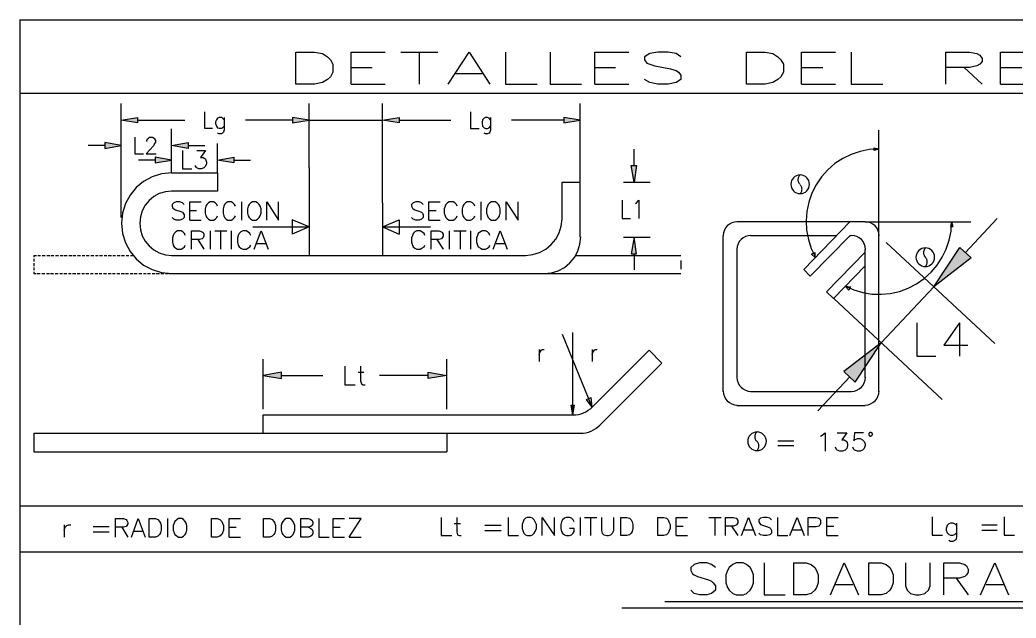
# Model space of a CAD drawing. Header units: metres. Extents: x 2.9 to 42.8, y 1.7 to 28.7.
# Drawn here: x 26.321 to 30.56, y 20.819 to 23.364 of the extents above; entities that cross this region are included whole.
import ezdxf

# ---------------------------------------------------------------- set-up
doc = ezdxf.new("R2010")
doc.units = ezdxf.units.M
for name, color, linetype in [('AMARILLO', 2, 'Continuous'), ('NEGRO', 7, 'Continuous'), ('RELLENO_NEGRO', 7, 'Continuous'), ('ROJO', 1, 'Continuous'), ('VERDE', 3, 'Continuous')]:
    doc.layers.add(name, color=color, linetype=linetype)
doc.layers.add('RELLENO_RGB_220_220_220', color=7, linetype='Continuous', true_color=0xdcdcdc)
doc.layers.add('RGB_220_220_220', color=7, linetype='Continuous', true_color=0xdcdcdc)

msp = doc.modelspace()

# ---------------------------------------------------------------- hatches: boundary and pattern name
at = {"layer": 'RELLENO_NEGRO'}
h = msp.add_hatch(color=256, dxfattribs=at)
h.dxf.hatch_style = 1
h.paths.add_polyline_path([(26.8217, 22.927), (26.7511, 22.9376), (26.8217, 22.95), (26.8217, 22.927)])
h = msp.add_hatch(color=256, dxfattribs=at)
h.dxf.hatch_style = 1
h.paths.add_polyline_path([(27.4814, 22.927), (27.5519, 22.9376), (27.4814, 22.95), (27.4814, 22.927)])
h = msp.add_hatch(color=256, dxfattribs=at)
h.dxf.hatch_style = 1
h.paths.add_polyline_path([(27.9347, 22.927), (27.8642, 22.9376), (27.9347, 22.95), (27.9347, 22.927)])
h = msp.add_hatch(color=256, dxfattribs=at)
h.dxf.hatch_style = 1
h.paths.add_polyline_path([(28.635, 22.927), (28.7055, 22.9376), (28.635, 22.95), (28.635, 22.927)])
h = msp.add_hatch(color=256, dxfattribs=at)
h.dxf.hatch_style = 1
h.paths.add_polyline_path([(26.6823, 22.8177), (26.7511, 22.83), (26.6823, 22.8424), (26.6823, 22.8177)])
h = msp.add_hatch(color=256, dxfattribs=at)
h.dxf.hatch_style = 1
h.paths.add_polyline_path([(27.0369, 22.8177), (26.9663, 22.83), (27.0369, 22.8424), (27.0369, 22.8177)])
h = msp.add_hatch(color=256, dxfattribs=at)
h.dxf.hatch_style = 1
h.paths.add_polyline_path([(26.8958, 22.7559), (26.9663, 22.7683), (26.8958, 22.7806), (26.8958, 22.7559)])
h = msp.add_hatch(color=256, dxfattribs=at)
h.dxf.hatch_style = 1
h.paths.add_polyline_path([(27.2309, 22.7559), (27.1621, 22.7683), (27.2309, 22.7806), (27.2309, 22.7559)])
h = msp.add_hatch(color=256, dxfattribs=at)
h.dxf.hatch_style = 1
h.paths.add_polyline_path([(28.9454, 22.7453), (28.9348, 22.6748), (28.9225, 22.7453), (28.9454, 22.7453)])
h = msp.add_hatch(color=256, dxfattribs=at)
h.dxf.hatch_style = 1
h.paths.add_polyline_path([(28.9454, 22.3696), (28.9348, 22.4402), (28.9225, 22.3696), (28.9454, 22.3696)])
h = msp.add_hatch(color=256, dxfattribs=at)
h.dxf.hatch_style = 1
h.paths.add_polyline_path([(27.4338, 21.8387), (27.4338, 21.8652), (27.3562, 21.8511), (27.4338, 21.8387)])
h = msp.add_hatch(color=256, dxfattribs=at)
h.dxf.hatch_style = 1
h.paths.add_polyline_path([(28.0582, 21.8387), (28.0582, 21.8652), (28.1376, 21.8511), (28.0582, 21.8387)])
at = {"layer": 'RELLENO_RGB_220_220_220'}
h = msp.add_hatch(color=256, dxfattribs=at)
h.dxf.hatch_style = 1
h.paths.add_polyline_path([(30.3212, 22.3961), (30.3689, 22.352), (30.2101, 22.2285), (30.3212, 22.3961)])
h = msp.add_hatch(color=256, dxfattribs=at)
h.dxf.hatch_style = 1
h.paths.add_polyline_path([(29.8274, 21.8687), (29.875, 21.8228), (29.9861, 21.9904), (29.8274, 21.8687)])

# ---------------------------------------------------------------- linework, layer by layer
at = {"layer": 'AMARILLO', "lineweight": -3}
for points in [[(30.1378, 22.0751), (30.1378, 21.934), (30.2189, 21.934)], [(30.3195, 22.0751), (30.2525, 21.9798), (30.3548, 21.9798)], [(30.3195, 22.0751), (30.3195, 21.934)]]:
    msp.add_lwpolyline(points, dxfattribs=at)
at = {"layer": 'NEGRO', "lineweight": -3}
for points in [[(26.3208, 23.3645), (33.3834, 23.3645)], [(26.3208, 23.3645), (26.3208, 17.9035)], [(27.7301, 23.0911), (27.7301, 23.2269), (27.8747, 23.2269)], [(27.9418, 23.2269), (28.0987, 23.2269)], [(28.0194, 23.2269), (28.0194, 23.0911)], [(28.1428, 23.0911), (28.2328, 23.2269), (28.321, 23.0911)], [(28.388, 23.2269), (28.388, 23.0911), (28.5221, 23.0911)], [(28.5768, 23.2269), (28.5768, 23.0911), (28.7108, 23.0911)], [(28.7673, 23.0911), (28.7673, 23.2269), (28.9119, 23.2269)], [(29.1342, 23.2075), (29.113, 23.2216), (29.0795, 23.2269), (29.0354, 23.2269), (29.0019, 23.2216), (28.9789, 23.2075), (28.9789, 23.1951), (28.9895, 23.181), (29.0019, 23.1757), (29.023, 23.1687), (29.0901, 23.1563), (29.113, 23.1493), (29.1236, 23.1422), (29.1342, 23.1299), (29.1342, 23.1105), (29.113, 23.0981), (29.0795, 23.0911), (29.0354, 23.0911), (29.0019, 23.0981), (28.9789, 23.1105)], [(29.6474, 23.0911), (29.6474, 23.2269), (29.7921, 23.2269)], [(29.8591, 23.2269), (29.8591, 23.0911), (29.9932, 23.0911)], [(30.2613, 23.0911), (30.2613, 23.2269), (30.3618, 23.2269), (30.3936, 23.2216), (30.4059, 23.2145), (30.4165, 23.2004), (30.4165, 23.1881), (30.4059, 23.1757), (30.3936, 23.1687), (30.3618, 23.1616), (30.2613, 23.1616)], [(30.4941, 23.0911), (30.4941, 23.2269), (30.6405, 23.2269)], [(27.7301, 23.1616), (27.8201, 23.1616)], [(28.7673, 23.1616), (28.8555, 23.1616)], [(29.6474, 23.1616), (29.7374, 23.1616)], [(30.3389, 23.1616), (30.4165, 23.0911)], [(30.4941, 23.1616), (30.5841, 23.1616)], [(28.1764, 23.1369), (28.2875, 23.1369)], [(27.7301, 23.0911), (27.8747, 23.0911)], [(28.7673, 23.0911), (28.9119, 23.0911)], [(29.6474, 23.0911), (29.7921, 23.0911)], [(30.4941, 23.0911), (30.6405, 23.0911)], [(26.3208, 23.0523), (33.3834, 23.0523)], [(26.7511, 22.5231), (26.7511, 23.0082)], [(27.5519, 22.7348), (27.5519, 23.0082)], [(27.8642, 22.5866), (27.8642, 23.0082)], [(28.7055, 22.5496), (28.7055, 23.0082)], [(26.8217, 22.9376), (27.0228, 22.9376)], [(27.1057, 22.9729), (27.1057, 22.9041), (27.141, 22.9041)], [(27.1903, 22.9394), (27.1833, 22.9464), (27.178, 22.95), (27.1692, 22.95), (27.1621, 22.9464), (27.1568, 22.9394), (27.1533, 22.9306), (27.1533, 22.9235), (27.1568, 22.9129), (27.1621, 22.9059), (27.1692, 22.9041), (27.178, 22.9041), (27.1833, 22.9059), (27.1903, 22.9129)], [(27.1903, 22.95), (27.1903, 22.897), (27.1868, 22.8865), (27.1833, 22.8829), (27.178, 22.8794), (27.1692, 22.8794), (27.1621, 22.8829)], [(27.4814, 22.9376), (27.2803, 22.9376)], [(27.5519, 22.9376), (27.8642, 22.9376)], [(27.9347, 22.9376), (28.1552, 22.9376)], [(28.2381, 22.9729), (28.2381, 22.9023), (28.2751, 22.9023)], [(28.3228, 22.9394), (28.3175, 22.9464), (28.3104, 22.95), (28.3016, 22.95), (28.2963, 22.9464), (28.2893, 22.9394), (28.2875, 22.9288), (28.2875, 22.9235), (28.2893, 22.9129), (28.2963, 22.9059), (28.3016, 22.9023), (28.3104, 22.9023), (28.3175, 22.9059), (28.3228, 22.9129)], [(28.3228, 22.95), (28.3228, 22.8953), (28.321, 22.8865), (28.3175, 22.8829), (28.3104, 22.8794), (28.3016, 22.8794), (28.2963, 22.8829)], [(28.635, 22.9376), (28.4127, 22.9376)], [(26.7511, 22.5831), (26.7511, 22.9006)], [(26.9663, 22.7718), (26.9663, 22.9006)], [(29.9755, 22.4455), (29.9755, 22.8953)], [(26.8093, 22.8653), (26.8093, 22.7947), (26.8464, 22.7947)], [(26.8605, 22.8477), (26.8605, 22.8512), (26.864, 22.8582), (26.8676, 22.8618), (26.8728, 22.8653), (26.8852, 22.8653), (26.8922, 22.8618), (26.894, 22.8582), (26.8975, 22.8512), (26.8975, 22.8441), (26.894, 22.8388), (26.8887, 22.8283), (26.8587, 22.7947), (26.9011, 22.7947)], [(26.6823, 22.83), (26.6118, 22.83)], [(26.9663, 22.7136), (26.9663, 22.8388)], [(27.0122, 22.8088), (27.0122, 22.7312), (27.0528, 22.7312)], [(27.0369, 22.83), (27.1074, 22.83)], [(27.0739, 22.8088), (27.111, 22.8088), (27.0898, 22.7789), (27.1004, 22.7789), (27.1074, 22.7753), (27.111, 22.7718), (27.1145, 22.7595), (27.1145, 22.7524), (27.111, 22.7418), (27.1039, 22.7348), (27.0933, 22.7312), (27.0828, 22.7312), (27.0739, 22.7348), (27.0704, 22.7383), (27.0669, 22.7453)], [(27.1621, 22.7136), (27.1621, 22.8388)], [(28.9348, 22.7453), (28.9348, 22.8141)], [(29.9764, 22.8159), (29.9357, 22.8132), (29.8962, 22.8053), (29.8584, 22.7925), (29.8226, 22.775), (29.7894, 22.753), (29.7592, 22.7269), (29.7324, 22.6968), (29.7095, 22.6631), (29.6912, 22.6266), (29.678, 22.5886), (29.6699, 22.5494), (29.6669, 22.5098), (29.669, 22.47), (29.6762, 22.4307), (29.6886, 22.3924), (29.7061, 22.3555)], [(29.9755, 22.8141), (29.9544, 22.8194)], [(29.9544, 22.8194), (29.9544, 22.8088)], [(29.9755, 22.8141), (29.9544, 22.8088)], [(26.8958, 22.7683), (26.8252, 22.7683)], [(27.2309, 22.7683), (27.3015, 22.7683)], [(27.5519, 22.7348), (27.5519, 22.3626)], [(26.9672, 22.7136), (26.924, 22.7092), (26.8838, 22.6968), (26.8474, 22.677), (26.8157, 22.6508), (26.7895, 22.6191), (26.7697, 22.5827), (26.7573, 22.5425), (26.7529, 22.4993), (26.7573, 22.4561), (26.7697, 22.4159), (26.7895, 22.3795), (26.8157, 22.3477), (26.8474, 22.3216), (26.8838, 22.3018), (26.924, 22.2893), (26.9672, 22.285)], [(26.9663, 22.7136), (27.1621, 22.7136)], [(27.1621, 22.7136), (27.1621, 22.636)], [(29.6405, 22.7039), (29.6385, 22.702), (29.6367, 22.6999), (29.6352, 22.6976), (29.6339, 22.6952), (29.6329, 22.6926), (29.6322, 22.69), (29.6317, 22.6873), (29.6316, 22.6845), (29.6317, 22.6817), (29.6322, 22.679), (29.6329, 22.6764), (29.6339, 22.6738), (29.6352, 22.6714), (29.6367, 22.6691), (29.6385, 22.667), (29.6405, 22.6651)], [(28.6279, 22.6748), (28.7055, 22.6748)], [(28.6279, 22.5178), (28.6279, 22.6748)], [(28.7055, 22.4402), (28.7055, 22.6748)], [(28.889, 22.6748), (29.0036, 22.6748)], [(29.6411, 22.6245), (29.6429, 22.6265), (29.6445, 22.6286), (29.6459, 22.6309), (29.6471, 22.6334), (29.648, 22.6359), (29.6487, 22.6385), (29.6491, 22.6412), (29.6492, 22.6439), (29.6491, 22.6467), (29.6487, 22.6493), (29.648, 22.6519), (29.6471, 22.6545), (29.6459, 22.6569), (29.6445, 22.6592), (29.6429, 22.6614), (29.6411, 22.6634)], [(26.9672, 22.636), (26.9397, 22.6332), (26.914, 22.6252), (26.8908, 22.6126), (26.8706, 22.5959), (26.8539, 22.5757), (26.8413, 22.5525), (26.8333, 22.5268), (26.8305, 22.4993), (26.8333, 22.4717), (26.8413, 22.4461), (26.8539, 22.4229), (26.8706, 22.4026), (26.8908, 22.3859), (26.914, 22.3733), (26.9397, 22.3654), (26.9672, 22.3626)], [(27.1621, 22.636), (26.9663, 22.636)], [(28.8837, 22.5972), (28.8837, 22.5196), (28.919, 22.5196)], [(28.9401, 22.5831), (28.9454, 22.5866), (28.9542, 22.5972), (28.9542, 22.5196)], [(27.0193, 22.5795), (27.0122, 22.5866), (27.0016, 22.5901), (26.9857, 22.5901), (26.9752, 22.5866), (26.9681, 22.5795), (26.9681, 22.5725), (26.9716, 22.5637), (26.9752, 22.5601), (26.9822, 22.5566), (27.0051, 22.5496), (27.0122, 22.546), (27.0157, 22.5425), (27.0193, 22.5354), (27.0193, 22.5231), (27.0122, 22.516), (27.0016, 22.5125), (26.9857, 22.5125), (26.9752, 22.516), (26.9681, 22.5231)], [(27.0439, 22.5125), (27.0439, 22.5901), (27.0916, 22.5901)], [(27.1621, 22.5725), (27.1586, 22.5795), (27.1515, 22.5866), (27.1445, 22.5901), (27.1304, 22.5901), (27.1233, 22.5866), (27.1163, 22.5795), (27.1127, 22.5725), (27.1092, 22.5601), (27.1092, 22.5425), (27.1127, 22.5302), (27.1163, 22.5231), (27.1233, 22.516), (27.1304, 22.5125), (27.1445, 22.5125), (27.1515, 22.516), (27.1586, 22.5231), (27.1621, 22.5302)], [(27.238, 22.5725), (27.2344, 22.5795), (27.2274, 22.5866), (27.2203, 22.5901), (27.2062, 22.5901), (27.1992, 22.5866), (27.1921, 22.5795), (27.1886, 22.5725), (27.1851, 22.5601), (27.1851, 22.5425), (27.1886, 22.5302), (27.1921, 22.5231), (27.1992, 22.516), (27.2062, 22.5125), (27.2203, 22.5125), (27.2274, 22.516), (27.2344, 22.5231), (27.238, 22.5302)], [(27.2644, 22.5901), (27.2644, 22.5125)], [(27.372, 22.5125), (27.372, 22.5901), (27.4214, 22.5125), (27.4214, 22.5901)], [(27.8642, 22.5866), (27.8642, 22.3626)], [(28.037, 22.5795), (28.03, 22.5866), (28.0194, 22.5901), (28.0053, 22.5901), (27.9947, 22.5866), (27.9876, 22.5795), (27.9876, 22.5725), (27.9912, 22.5637), (27.9947, 22.5601), (28.0017, 22.5566), (28.0229, 22.5496), (28.03, 22.546), (28.0335, 22.5425), (28.037, 22.5354), (28.037, 22.5231), (28.03, 22.516), (28.0194, 22.5125), (28.0053, 22.5125), (27.9947, 22.516), (27.9876, 22.5231)], [(28.0617, 22.5125), (28.0617, 22.5901), (28.1093, 22.5901)], [(28.1817, 22.5725), (28.1781, 22.5795), (28.1711, 22.5866), (28.164, 22.5901), (28.1481, 22.5901), (28.1411, 22.5866), (28.134, 22.5795), (28.1305, 22.5725), (28.127, 22.5601), (28.127, 22.5425), (28.1305, 22.5302), (28.134, 22.5231), (28.1411, 22.516), (28.1481, 22.5125), (28.164, 22.5125), (28.1711, 22.516), (28.1781, 22.5231), (28.1817, 22.5302)], [(28.2575, 22.5725), (28.254, 22.5795), (28.2469, 22.5866), (28.2381, 22.5901), (28.224, 22.5901), (28.2169, 22.5866), (28.2099, 22.5795), (28.2063, 22.5725), (28.2028, 22.5601), (28.2028, 22.5425), (28.2063, 22.5302), (28.2099, 22.5231), (28.2169, 22.516), (28.224, 22.5125), (28.2381, 22.5125), (28.2469, 22.516), (28.254, 22.5231), (28.2575, 22.5302)], [(28.2822, 22.5901), (28.2822, 22.5125)], [(28.3898, 22.5125), (28.3898, 22.5901), (28.4409, 22.5125), (28.4409, 22.5901)], [(27.0439, 22.5531), (27.0722, 22.5531)], [(27.0439, 22.5125), (27.0916, 22.5125)], [(27.5519, 22.4843), (27.4796, 22.5143)], [(27.4796, 22.5143), (27.4796, 22.4525)], [(27.8642, 22.4843), (27.9347, 22.5143)], [(27.9347, 22.5143), (27.9347, 22.4525)], [(28.0617, 22.5531), (28.0917, 22.5531)], [(28.0617, 22.5125), (28.1093, 22.5125)], [(28.4718, 22.3626), (28.5033, 22.3658), (28.5326, 22.3749), (28.5591, 22.3892), (28.5822, 22.4083), (28.6013, 22.4314), (28.6156, 22.4579), (28.6247, 22.4872), (28.6279, 22.5187)], [(27.3121, 22.4843), (27.5519, 22.4843)], [(27.5519, 22.4843), (27.4796, 22.4525)], [(27.8642, 22.4843), (28.0688, 22.4843)], [(27.8642, 22.4843), (27.9347, 22.4525)], [(29.3732, 22.5055), (29.3613, 22.5043), (29.3502, 22.5008), (29.3401, 22.4954), (29.3314, 22.4882), (29.3242, 22.4794), (29.3187, 22.4694), (29.3153, 22.4583), (29.3141, 22.4464)], [(29.9173, 22.5055), (29.3723, 22.5055)], [(29.8521, 22.5055), (29.6563, 22.3026)], [(29.8326, 22.2322), (29.8694, 22.2158), (29.9076, 22.2045), (29.9465, 22.1982), (29.9858, 22.1969), (30.025, 22.2006), (30.0635, 22.2093), (30.1009, 22.2229), (30.1366, 22.2414), (30.1696, 22.2645), (30.1991, 22.2913), (30.2246, 22.3213), (30.2461, 22.3543), (30.2632, 22.3897), (30.2757, 22.4271), (30.2834, 22.4661), (30.286, 22.5063)], [(29.9173, 22.5055), (30.3671, 22.5055)], [(29.9773, 22.4464), (29.9761, 22.4583), (29.9726, 22.4694), (29.9672, 22.4794), (29.96, 22.4882), (29.9512, 22.4954), (29.9412, 22.5008), (29.9301, 22.5043), (29.9182, 22.5055)], [(30.286, 22.5055), (30.2807, 22.4861)], [(30.2807, 22.4861), (30.2913, 22.4861)], [(30.286, 22.5055), (30.2913, 22.4861)], [(27.0245, 22.4472), (27.021, 22.4561), (27.014, 22.4631), (27.0069, 22.4667), (26.991, 22.4667), (26.984, 22.4631), (26.9769, 22.4561), (26.9734, 22.4472), (26.9699, 22.4367), (26.9699, 22.419), (26.9734, 22.4067), (26.9769, 22.3996), (26.984, 22.3926), (26.991, 22.389), (27.0069, 22.389), (27.014, 22.3926), (27.021, 22.3996), (27.0245, 22.4067)], [(27.051, 22.389), (27.051, 22.4667), (27.0845, 22.4667), (27.0969, 22.4631), (27.1004, 22.4596), (27.1039, 22.4525), (27.1039, 22.4437), (27.1004, 22.4367), (27.0969, 22.4331), (27.0845, 22.4296), (27.051, 22.4296)], [(27.0775, 22.4296), (27.1039, 22.389)], [(27.1304, 22.4667), (27.1304, 22.389)], [(27.1498, 22.4667), (27.2009, 22.4667)], [(27.1745, 22.4667), (27.1745, 22.389)], [(27.2203, 22.4667), (27.2203, 22.389)], [(27.3032, 22.4472), (27.2997, 22.4561), (27.2909, 22.4631), (27.2838, 22.4667), (27.2697, 22.4667), (27.2609, 22.4631), (27.2538, 22.4561), (27.2503, 22.4472), (27.2468, 22.4367), (27.2468, 22.419), (27.2503, 22.4067), (27.2538, 22.3996), (27.2609, 22.3926), (27.2697, 22.389), (27.2838, 22.389), (27.2909, 22.3926), (27.2997, 22.3996), (27.3032, 22.4067)], [(27.3173, 22.389), (27.3473, 22.4667), (27.3773, 22.389)], [(28.0441, 22.4472), (28.0405, 22.4561), (28.0317, 22.4631), (28.0247, 22.4667), (28.0106, 22.4667), (28.0017, 22.4631), (27.9947, 22.4561), (27.9912, 22.4472), (27.9876, 22.4367), (27.9876, 22.419), (27.9912, 22.4067), (27.9947, 22.3996), (28.0017, 22.3926), (28.0106, 22.389), (28.0247, 22.389), (28.0317, 22.3926), (28.0405, 22.3996), (28.0441, 22.4067)], [(28.0705, 22.389), (28.0705, 22.4667), (28.104, 22.4667), (28.1146, 22.4631), (28.1182, 22.4596), (28.1217, 22.4525), (28.1217, 22.4437), (28.1182, 22.4367), (28.1146, 22.4331), (28.104, 22.4296), (28.0705, 22.4296)], [(28.0952, 22.4296), (28.1217, 22.389)], [(28.1481, 22.4667), (28.1481, 22.389)], [(28.1675, 22.4667), (28.2205, 22.4667)], [(28.194, 22.4667), (28.194, 22.389)], [(28.2381, 22.4667), (28.2381, 22.389)], [(28.321, 22.4472), (28.3175, 22.4561), (28.3104, 22.4631), (28.3016, 22.4667), (28.2875, 22.4667), (28.2804, 22.4631), (28.2716, 22.4561), (28.2681, 22.4472), (28.2646, 22.4367), (28.2646, 22.419), (28.2681, 22.4067), (28.2716, 22.3996), (28.2804, 22.3926), (28.2875, 22.389), (28.3016, 22.389), (28.3104, 22.3926), (28.3175, 22.3996), (28.321, 22.4067)], [(28.3351, 22.389), (28.3651, 22.4667), (28.3951, 22.389)], [(28.5512, 22.285), (28.5826, 22.2881), (28.612, 22.2972), (28.6385, 22.3116), (28.6616, 22.3307), (28.6806, 22.3538), (28.695, 22.3803), (28.7041, 22.4096), (28.7073, 22.4411)], [(28.889, 22.4402), (29.0036, 22.4402)], [(29.3123, 22.4455), (29.3123, 21.784)], [(29.4314, 22.4472), (29.4195, 22.446), (29.4084, 22.4426), (29.3983, 22.4372), (29.3896, 22.4299), (29.3824, 22.4212), (29.3769, 22.4112), (29.3735, 22.4001), (29.3723, 22.3882)], [(29.7956, 22.4455), (29.4305, 22.4455)], [(29.8521, 22.4455), (29.6845, 22.2744)], [(29.8591, 22.4455), (29.8521, 22.4455)], [(29.9191, 22.3882), (29.9179, 22.4001), (29.9144, 22.4112), (29.909, 22.4212), (29.9018, 22.4299), (29.893, 22.4372), (29.883, 22.4426), (29.8719, 22.446), (29.86, 22.4472)], [(29.9755, 21.784), (29.9755, 22.4455)], [(27.3297, 22.4137), (27.3667, 22.4137)], [(28.3475, 22.4137), (28.3845, 22.4137)], [(29.3723, 22.3873), (29.3723, 21.8422)], [(29.9173, 21.8422), (29.9173, 22.3873)], [(30.1749, 22.3934), (30.1729, 22.3915), (30.1712, 22.3894), (30.1696, 22.3871), (30.1684, 22.3847), (30.1674, 22.3822), (30.1666, 22.3795), (30.1662, 22.3768), (30.166, 22.374), (30.1662, 22.3713), (30.1666, 22.3686), (30.1674, 22.3659), (30.1684, 22.3634), (30.1696, 22.361), (30.1712, 22.3587), (30.1729, 22.3566), (30.1749, 22.3547)], [(26.3807, 22.3626), (26.3913, 22.3626)], [(26.3807, 22.3626), (26.3807, 22.3555)], [(26.3807, 22.3485), (26.3807, 22.3361)], [(26.3966, 22.3626), (26.4089, 22.3626)], [(26.416, 22.3626), (26.4283, 22.3626)], [(26.4354, 22.3626), (26.4478, 22.3626)], [(26.453, 22.3626), (26.4654, 22.3626)], [(26.4724, 22.3626), (26.4848, 22.3626)], [(26.4918, 22.3626), (26.5042, 22.3626)], [(26.5095, 22.3626), (26.5218, 22.3626)], [(26.5289, 22.3626), (26.5412, 22.3626)], [(26.5465, 22.3626), (26.5589, 22.3626)], [(26.5659, 22.3626), (26.5783, 22.3626)], [(26.5853, 22.3626), (26.5977, 22.3626)], [(26.603, 22.3626), (26.6153, 22.3626)], [(26.6224, 22.3626), (26.6347, 22.3626)], [(26.6418, 22.3626), (26.6541, 22.3626)], [(26.6594, 22.3626), (26.6718, 22.3626)], [(26.6788, 22.3626), (26.6912, 22.3626)], [(26.6965, 22.3626), (26.7106, 22.3626)], [(26.7159, 22.3626), (26.7282, 22.3626)], [(26.7353, 22.3626), (26.7476, 22.3626)], [(26.7529, 22.3626), (26.7653, 22.3626)], [(26.7723, 22.3626), (26.7847, 22.3626)], [(26.7917, 22.3626), (26.8005, 22.3626)], [(26.9663, 22.3626), (28.1376, 22.3626)], [(26.9663, 22.3626), (28.4709, 22.3626)], [(27.3562, 22.3626), (28.4709, 22.3626)], [(28.6844, 22.3626), (29.1342, 22.3626)], [(28.9348, 22.3696), (28.9348, 22.3008)], [(29.6898, 22.3679), (29.7057, 22.3749)], [(29.7057, 22.3538), (29.6898, 22.3679)], [(29.7057, 22.3538), (29.7057, 22.3749)], [(29.9173, 22.3767), (29.7533, 22.2074)], [(30.1738, 22.3158), (30.1756, 22.3178), (30.1772, 22.32), (30.1786, 22.3223), (30.1798, 22.3247), (30.1807, 22.3272), (30.1814, 22.3298), (30.1818, 22.3325), (30.1819, 22.3352), (30.1818, 22.338), (30.1814, 22.3406), (30.1807, 22.3433), (30.1798, 22.3458), (30.1786, 22.3482), (30.1772, 22.3505), (30.1756, 22.3527), (30.1738, 22.3547)], [(26.3807, 22.3291), (26.3807, 22.3167)], [(26.3807, 22.3114), (26.3807, 22.2991)], [(29.1342, 22.3414), (29.1342, 22.3044)], [(29.6845, 22.2744), (29.6563, 22.3026)], [(29.9173, 22.3185), (29.7833, 22.1791)], [(26.3807, 22.292), (26.3807, 22.285)], [(26.3807, 22.285), (26.3895, 22.285)], [(26.3948, 22.285), (26.4072, 22.285)], [(26.4142, 22.285), (26.4266, 22.285)], [(26.4336, 22.285), (26.446, 22.285)], [(26.4513, 22.285), (26.4636, 22.285)], [(26.4707, 22.285), (26.483, 22.285)], [(26.4901, 22.285), (26.5024, 22.285)], [(26.5077, 22.285), (26.5201, 22.285)], [(26.5271, 22.285), (26.5395, 22.285)], [(26.5448, 22.285), (26.5589, 22.285)], [(26.5642, 22.285), (26.5765, 22.285)], [(26.5836, 22.285), (26.5959, 22.285)], [(26.6012, 22.285), (26.6136, 22.285)], [(26.6206, 22.285), (26.633, 22.285)], [(26.64, 22.285), (26.6524, 22.285)], [(26.6577, 22.285), (26.67, 22.285)], [(26.6771, 22.285), (26.6894, 22.285)], [(26.6965, 22.285), (26.7088, 22.285)], [(26.7141, 22.285), (26.7264, 22.285)], [(26.7335, 22.285), (26.7458, 22.285)], [(26.7511, 22.285), (26.7653, 22.285)], [(26.7705, 22.285), (26.7829, 22.285)], [(26.7899, 22.285), (26.8023, 22.285)], [(26.8076, 22.285), (26.8199, 22.285)], [(26.827, 22.285), (26.8393, 22.285)], [(26.8464, 22.285), (26.8587, 22.285)], [(26.864, 22.285), (26.8764, 22.285)], [(26.8834, 22.285), (26.8958, 22.285)], [(26.9011, 22.285), (26.9152, 22.285)], [(26.9205, 22.285), (26.9328, 22.285)], [(26.9399, 22.285), (26.9522, 22.285)], [(26.9575, 22.285), (26.9663, 22.285)], [(26.9663, 22.285), (28.1376, 22.285)], [(28.1376, 22.285), (28.5503, 22.285)], [(28.5503, 22.285), (29.1342, 22.285)], [(29.8327, 22.2321), (29.8485, 22.2144)], [(29.8327, 22.2321), (29.8556, 22.2285)], [(29.8556, 22.2285), (29.8485, 22.2144)], [(29.7833, 22.1791), (29.7533, 22.2074)], [(28.7567, 21.717), (28.6297, 22.0257)], [(28.6738, 21.6835), (28.6738, 22.0345)], [(28.5309, 21.9622), (28.5309, 21.911)], [(28.5309, 21.941), (28.5344, 21.9516), (28.5397, 21.9587), (28.5433, 21.9622), (28.5521, 21.9622)], [(28.7567, 21.9622), (28.7567, 21.911)], [(28.7567, 21.941), (28.7602, 21.9516), (28.7655, 21.9587), (28.769, 21.9622), (28.7778, 21.9622)], [(27.3562, 21.7082), (27.3562, 21.9216)], [(28.1376, 21.7082), (28.1376, 21.9216)], [(28.7567, 21.717), (28.9983, 21.9587)], [(28.9983, 21.9587), (29.053, 21.904)], [(27.7036, 21.8916), (27.7036, 21.8122), (27.7477, 21.8122)], [(27.7707, 21.8916), (27.7707, 21.8281), (27.7742, 21.8158), (27.7812, 21.8122), (27.7901, 21.8122)], [(28.7884, 21.6394), (29.053, 21.904)], [(27.4338, 21.8511), (27.6102, 21.8511)], [(27.7601, 21.8652), (27.7848, 21.8652)], [(28.0582, 21.8511), (27.8518, 21.8511)], [(29.3723, 21.8431), (29.3735, 21.8312), (29.3769, 21.8201), (29.3824, 21.8101), (29.3896, 21.8013), (29.3983, 21.7941), (29.4084, 21.7887), (29.4195, 21.7852), (29.4314, 21.784)], [(29.86, 21.784), (29.8719, 21.7852), (29.883, 21.7887), (29.893, 21.7941), (29.9018, 21.8013), (29.909, 21.8101), (29.9144, 21.8201), (29.9179, 21.8312), (29.9191, 21.8431)], [(28.732, 21.7487), (28.7514, 21.7576)], [(28.7567, 21.717), (28.732, 21.7487)], [(28.7567, 21.717), (28.7514, 21.7576)], [(29.3141, 21.7849), (29.3153, 21.773), (29.3187, 21.7619), (29.3242, 21.7519), (29.3314, 21.7431), (29.3401, 21.7359), (29.3502, 21.7305), (29.3613, 21.727), (29.3732, 21.7258)], [(29.4305, 21.784), (29.8591, 21.784)], [(29.9182, 21.7258), (29.9301, 21.727), (29.9412, 21.7305), (29.9512, 21.7359), (29.96, 21.7431), (29.9672, 21.7519), (29.9726, 21.7619), (29.9761, 21.773), (29.9773, 21.7849)], [(28.6738, 21.6835), (28.6667, 21.7258)], [(28.6667, 21.7258), (28.6808, 21.7258)], [(28.6738, 21.6835), (28.6808, 21.7258)], [(28.6747, 21.6835), (28.6863, 21.6841), (28.6977, 21.6858), (28.7088, 21.6886), (28.7195, 21.6924), (28.7299, 21.6973), (28.7397, 21.7032), (28.749, 21.7101), (28.7576, 21.7178)], [(29.3723, 21.7241), (29.9173, 21.7241)], [(27.3562, 21.6059), (27.3562, 21.6835)], [(27.3562, 21.6835), (28.6738, 21.6835)], [(28.7064, 21.6059), (28.718, 21.6064), (28.7294, 21.6081), (28.7405, 21.6109), (28.7513, 21.6148), (28.7616, 21.6197), (28.7715, 21.6256), (28.7807, 21.6324), (28.7894, 21.6402)], [(26.3807, 21.6059), (28.1376, 21.6059)], [(26.3807, 21.6059), (26.3807, 21.5265)], [(28.1376, 21.6059), (28.1376, 21.5265)], [(28.1376, 21.6059), (28.7055, 21.6059)], [(29.457, 21.6103), (29.455, 21.6084), (29.4533, 21.6062), (29.4517, 21.604), (29.4505, 21.6016), (29.4495, 21.599), (29.4487, 21.5964), (29.4483, 21.5937), (29.4481, 21.5909), (29.4483, 21.5881), (29.4487, 21.5854), (29.4495, 21.5828), (29.4505, 21.5802), (29.4517, 21.5778), (29.4533, 21.5755), (29.455, 21.5734), (29.457, 21.5715)], [(29.7286, 21.5935), (29.7356, 21.5971), (29.748, 21.6076), (29.748, 21.53)], [(29.7991, 21.6076), (29.8397, 21.6076), (29.8185, 21.5777), (29.8291, 21.5777), (29.8362, 21.5741), (29.8397, 21.5706), (29.8432, 21.56), (29.8432, 21.553), (29.8397, 21.5406), (29.8327, 21.5336), (29.8221, 21.53), (29.8097, 21.53), (29.7991, 21.5336), (29.7956, 21.5371), (29.7921, 21.5459)], [(29.9103, 21.6076), (29.8732, 21.6076), (29.8697, 21.5741), (29.8732, 21.5777), (29.8856, 21.5829), (29.8962, 21.5829), (29.9067, 21.5777), (29.9138, 21.5706), (29.9173, 21.56), (29.9173, 21.553), (29.9138, 21.5406), (29.9067, 21.5336), (29.8962, 21.53), (29.8856, 21.53), (29.8732, 21.5336), (29.8697, 21.5371), (29.8662, 21.5459)], [(29.4576, 21.5326), (29.4595, 21.5346), (29.4611, 21.5368), (29.4625, 21.5391), (29.4636, 21.5415), (29.4646, 21.5441), (29.4652, 21.5467), (29.4656, 21.5493), (29.4658, 21.5521), (29.4656, 21.5548), (29.4652, 21.5575), (29.4646, 21.5601), (29.4636, 21.5626), (29.4625, 21.5651), (29.4611, 21.5674), (29.4595, 21.5695), (29.4576, 21.5715)], [(29.5469, 21.5741), (29.6139, 21.5741)], [(29.5469, 21.553), (29.6139, 21.553)], [(26.3807, 21.5265), (28.1376, 21.5265)], [(26.3208, 21.2972), (33.3834, 21.2972)], [(26.3208, 21.1014), (33.3834, 21.1014)], [(29.2806, 21.0344), (29.2647, 21.0467), (29.2435, 21.0538), (29.2135, 21.0538), (29.1906, 21.0467), (29.1765, 21.0344), (29.1765, 21.022), (29.1835, 21.0079), (29.1906, 21.0026), (29.2047, 20.9956), (29.2506, 20.9815), (29.2647, 20.9762), (29.2717, 20.9691), (29.2806, 20.9568), (29.2806, 20.9374), (29.2647, 20.9233), (29.2435, 20.918), (29.2135, 20.918), (29.1906, 20.9233), (29.1765, 20.9374)], [(29.4887, 21.0538), (29.4887, 20.918), (29.5769, 20.918)], [(29.7709, 20.918), (29.8291, 21.0538), (29.8891, 20.918)], [(30.0902, 21.0538), (30.0902, 20.9568), (30.0972, 20.9374), (30.1113, 20.9233), (30.1343, 20.918), (30.1484, 20.918), (30.1713, 20.9233), (30.1872, 20.9374), (30.1943, 20.9568), (30.1943, 21.0538)], [(30.2525, 20.918), (30.2525, 21.0538), (30.3195, 21.0538), (30.3424, 21.0467), (30.3495, 21.0414), (30.3565, 21.0273), (30.3565, 21.015), (30.3495, 21.0026), (30.3424, 20.9956), (30.3195, 20.9885), (30.2525, 20.9885)], [(30.4094, 20.918), (30.4694, 21.0538), (30.5276, 20.918)], [(30.3054, 20.9885), (30.3565, 20.918)], [(29.7921, 20.9621), (29.8662, 20.9621)], [(30.4324, 20.9621), (30.5065, 20.9621)]]:
    msp.add_lwpolyline(points, dxfattribs=at)
for points in [[(27.4955, 23.0911), (27.4955, 23.2269), (27.5749, 23.2269), (27.6084, 23.2216), (27.6296, 23.2075), (27.6419, 23.1951), (27.6525, 23.1757), (27.6525, 23.1422), (27.6419, 23.1228), (27.6296, 23.1105), (27.6084, 23.0981), (27.5749, 23.0911)], [(29.4128, 23.0911), (29.4128, 23.2269), (29.4922, 23.2269), (29.5257, 23.2216), (29.5469, 23.2075), (29.5593, 23.1951), (29.5698, 23.1757), (29.5698, 23.1422), (29.5593, 23.1228), (29.5469, 23.1105), (29.5257, 23.0981), (29.4922, 23.0911)], [(26.8217, 22.927), (26.7511, 22.9376), (26.8217, 22.95)], [(27.4814, 22.927), (27.5519, 22.9376), (27.4814, 22.95)], [(27.9347, 22.927), (27.8642, 22.9376), (27.9347, 22.95)], [(28.635, 22.927), (28.7055, 22.9376), (28.635, 22.95)], [(26.6823, 22.8177), (26.7511, 22.83), (26.6823, 22.8424)], [(27.0369, 22.8177), (26.9663, 22.83), (27.0369, 22.8424)], [(26.8958, 22.7559), (26.9663, 22.7683), (26.8958, 22.7806)], [(27.2309, 22.7559), (27.1621, 22.7683), (27.2309, 22.7806)], [(28.9454, 22.7453), (28.9348, 22.6748), (28.9225, 22.7453)], [(29.681, 22.6651), (29.6802, 22.6731), (29.6778, 22.6805), (29.6742, 22.6873), (29.6693, 22.6932), (29.6635, 22.698), (29.6567, 22.7017), (29.6493, 22.704), (29.6413, 22.7048), (29.6333, 22.704), (29.6258, 22.7017), (29.6191, 22.698), (29.6132, 22.6932), (29.6084, 22.6873), (29.6047, 22.6805), (29.6024, 22.6731), (29.6016, 22.6651), (29.6024, 22.6571), (29.6047, 22.6496), (29.6084, 22.6429), (29.6132, 22.637), (29.6191, 22.6322), (29.6258, 22.6285), (29.6333, 22.6262), (29.6413, 22.6254), (29.6493, 22.6262), (29.6567, 22.6285), (29.6635, 22.6322), (29.6693, 22.637), (29.6742, 22.6429), (29.6778, 22.6496), (29.6802, 22.6571)], [(27.3103, 22.5901), (27.3032, 22.5866), (27.2962, 22.5795), (27.2927, 22.5725), (27.2891, 22.5601), (27.2891, 22.5425), (27.2927, 22.5302), (27.2962, 22.5231), (27.3032, 22.516), (27.3103, 22.5125), (27.3244, 22.5125), (27.3315, 22.516), (27.3385, 22.5231), (27.3438, 22.5302), (27.3473, 22.5425), (27.3473, 22.5601), (27.3438, 22.5725), (27.3385, 22.5795), (27.3315, 22.5866), (27.3244, 22.5901)], [(28.3281, 22.5901), (28.321, 22.5866), (28.3139, 22.5795), (28.3104, 22.5725), (28.3069, 22.5601), (28.3069, 22.5425), (28.3104, 22.5302), (28.3139, 22.5231), (28.321, 22.516), (28.3281, 22.5125), (28.3439, 22.5125), (28.351, 22.516), (28.358, 22.5231), (28.3616, 22.5302), (28.3651, 22.5425), (28.3651, 22.5601), (28.3616, 22.5725), (28.358, 22.5795), (28.351, 22.5866), (28.3439, 22.5901)], [(28.9454, 22.3696), (28.9348, 22.4402), (28.9225, 22.3696)], [(30.2137, 22.3546), (30.2128, 22.3626), (30.2105, 22.3701), (30.2069, 22.3768), (30.202, 22.3827), (30.1962, 22.3876), (30.1894, 22.3912), (30.182, 22.3935), (30.174, 22.3943), (30.166, 22.3935), (30.1585, 22.3912), (30.1518, 22.3876), (30.1459, 22.3827), (30.1411, 22.3768), (30.1374, 22.3701), (30.1351, 22.3626), (30.1343, 22.3546), (30.1351, 22.3466), (30.1374, 22.3392), (30.1411, 22.3325), (30.1459, 22.3266), (30.1518, 22.3217), (30.1585, 22.3181), (30.166, 22.3158), (30.174, 22.315), (30.182, 22.3158), (30.1894, 22.3181), (30.1962, 22.3217), (30.202, 22.3266), (30.2069, 22.3325), (30.2105, 22.3392), (30.2128, 22.3466)], [(27.4338, 21.8387), (27.4338, 21.8652), (27.3562, 21.8511)], [(28.0582, 21.8387), (28.0582, 21.8652), (28.1376, 21.8511)], [(29.4975, 21.5715), (29.4967, 21.5795), (29.4944, 21.5869), (29.4907, 21.5937), (29.4859, 21.5995), (29.48, 21.6044), (29.4733, 21.608), (29.4658, 21.6104), (29.4578, 21.6112), (29.4498, 21.6104), (29.4424, 21.608), (29.4356, 21.6044), (29.4298, 21.5995), (29.4249, 21.5937), (29.4213, 21.5869), (29.4189, 21.5795), (29.4181, 21.5715), (29.4189, 21.5635), (29.4213, 21.556), (29.4249, 21.5493), (29.4298, 21.5434), (29.4356, 21.5386), (29.4424, 21.5349), (29.4498, 21.5326), (29.4578, 21.5318), (29.4658, 21.5326), (29.4733, 21.5349), (29.48, 21.5386), (29.4859, 21.5434), (29.4907, 21.5493), (29.4944, 21.556), (29.4967, 21.5635)], [(29.9491, 21.6015), (29.9489, 21.6031), (29.9484, 21.6046), (29.9477, 21.6059), (29.9467, 21.6071), (29.9456, 21.608), (29.9442, 21.6088), (29.9427, 21.6092), (29.9411, 21.6094), (29.9395, 21.6092), (29.938, 21.6088), (29.9367, 21.608), (29.9355, 21.6071), (29.9346, 21.6059), (29.9338, 21.6046), (29.9334, 21.6031), (29.9332, 21.6015), (29.9334, 21.5999), (29.9338, 21.5984), (29.9346, 21.597), (29.9355, 21.5959), (29.9367, 21.5949), (29.938, 21.5942), (29.9395, 21.5937), (29.9411, 21.5935), (29.9427, 21.5937), (29.9442, 21.5942), (29.9456, 21.5949), (29.9467, 21.5959), (29.9477, 21.597), (29.9484, 21.5984), (29.9489, 21.5999)], [(29.3687, 21.0538), (29.3546, 21.0467), (29.3388, 21.0344), (29.3317, 21.022), (29.3247, 21.0026), (29.3247, 20.9691), (29.3317, 20.9497), (29.3388, 20.9374), (29.3546, 20.9233), (29.3687, 20.918), (29.3987, 20.918), (29.4128, 20.9233), (29.4287, 20.9374), (29.4358, 20.9497), (29.4428, 20.9691), (29.4428, 21.0026), (29.4358, 21.022), (29.4287, 21.0344), (29.4128, 21.0467), (29.3987, 21.0538)], [(29.6139, 20.918), (29.6139, 21.0538), (29.6668, 21.0538), (29.688, 21.0467), (29.7039, 21.0344), (29.7109, 21.022), (29.718, 21.0026), (29.718, 20.9691), (29.7109, 20.9497), (29.7039, 20.9374), (29.688, 20.9233), (29.6668, 20.918)], [(29.9332, 20.918), (29.9332, 21.0538), (29.9861, 21.0538), (30.0073, 21.0467), (30.0232, 21.0344), (30.0302, 21.022), (30.0373, 21.0026), (30.0373, 20.9691), (30.0302, 20.9497), (30.0232, 20.9374), (30.0073, 20.9233), (29.9861, 20.918)]]:
    msp.add_lwpolyline(points, close=True, dxfattribs=at)
at = {"layer": 'RGB_220_220_220', "lineweight": -3}
for points in [[(30.3442, 22.3732), (30.48, 22.5196)], [(30.0073, 22.4173), (30.4694, 21.9869)], [(29.9861, 21.9904), (30.2101, 22.2285)], [(29.785, 22.1791), (30.2454, 21.7487)], [(29.8521, 21.8458), (29.7162, 21.7011)]]:
    msp.add_lwpolyline(points, dxfattribs=at)
for points in [[(30.3212, 22.3961), (30.3689, 22.352), (30.2101, 22.2285)], [(29.8274, 21.8687), (29.875, 21.8228), (29.9861, 21.9904)]]:
    msp.add_lwpolyline(points, close=True, dxfattribs=at)
at = {"layer": 'ROJO', "lineweight": -3}
for points in [[(26.7282, 21.1631), (26.7282, 21.2425), (26.7617, 21.2425), (26.7723, 21.239), (26.7758, 21.2337), (26.7794, 21.2266), (26.7794, 21.2196), (26.7758, 21.2125), (26.7723, 21.209), (26.7617, 21.2055), (26.7282, 21.2055)], [(26.7952, 21.1631), (26.8235, 21.2425), (26.8534, 21.1631)], [(26.9487, 21.2425), (26.9487, 21.1631)], [(27.2115, 21.1631), (27.2115, 21.2425), (27.2591, 21.2425)], [(27.5167, 21.1631), (27.5167, 21.2425), (27.5484, 21.2425), (27.559, 21.239), (27.5643, 21.2337), (27.5678, 21.2266), (27.5678, 21.2196), (27.5643, 21.2125), (27.559, 21.209), (27.5484, 21.2055), (27.5167, 21.2055)], [(27.5925, 21.2425), (27.5925, 21.1631), (27.6366, 21.1631)], [(27.6543, 21.1631), (27.6543, 21.2425), (27.7019, 21.2425)], [(27.7213, 21.1631), (27.7724, 21.2425), (27.7213, 21.2425)], [(28.1129, 21.2478), (28.1129, 21.1702), (28.1587, 21.1702)], [(28.1799, 21.2478), (28.1799, 21.1843), (28.1834, 21.1737), (28.1922, 21.1702), (28.1993, 21.1702)], [(28.3986, 21.2478), (28.3986, 21.1702), (28.4427, 21.1702)], [(28.5433, 21.1702), (28.5433, 21.2478), (28.5962, 21.1702), (28.5962, 21.2478)], [(28.6791, 21.2284), (28.6755, 21.2372), (28.6685, 21.2443), (28.6597, 21.2478), (28.6456, 21.2478), (28.6385, 21.2443), (28.6297, 21.2372), (28.6262, 21.2284), (28.6226, 21.2178), (28.6226, 21.2002), (28.6262, 21.1878), (28.6297, 21.1808), (28.6385, 21.1737), (28.6456, 21.1702), (28.6597, 21.1702), (28.6685, 21.1737), (28.6755, 21.1808), (28.6791, 21.1878), (28.6791, 21.2002), (28.6597, 21.2002)], [(28.7055, 21.2478), (28.7055, 21.1702)], [(28.7232, 21.2478), (28.7761, 21.2478)], [(28.7496, 21.2478), (28.7496, 21.1702)], [(28.7955, 21.2478), (28.7955, 21.1914), (28.799, 21.1808), (28.8061, 21.1737), (28.8184, 21.1702), (28.8255, 21.1702), (28.8361, 21.1737), (28.8431, 21.1808), (28.8484, 21.1914), (28.8484, 21.2478)], [(29.113, 21.1702), (29.113, 21.2478), (29.1624, 21.2478)], [(29.2523, 21.2478), (29.3053, 21.2478)], [(29.2788, 21.2478), (29.2788, 21.1702)], [(29.3229, 21.1702), (29.3229, 21.2478), (29.3582, 21.2478), (29.3687, 21.2443), (29.3723, 21.2408), (29.3758, 21.2337), (29.3758, 21.2249), (29.3723, 21.2178), (29.3687, 21.2143), (29.3582, 21.2108), (29.3229, 21.2108)], [(29.3917, 21.1702), (29.4217, 21.2478), (29.4517, 21.1702)], [(29.5187, 21.2372), (29.5116, 21.2443), (29.4993, 21.2478), (29.4852, 21.2478), (29.4728, 21.2443), (29.4658, 21.2372), (29.4658, 21.2284), (29.4693, 21.2213), (29.4728, 21.2178), (29.4816, 21.2143), (29.5028, 21.2072), (29.5116, 21.2037), (29.5152, 21.2002), (29.5187, 21.1914), (29.5187, 21.1808), (29.5116, 21.1737), (29.4993, 21.1702), (29.4852, 21.1702), (29.4728, 21.1737), (29.4658, 21.1808)], [(29.5451, 21.2478), (29.5451, 21.1702), (29.5892, 21.1702)], [(29.5981, 21.1702), (29.628, 21.2478), (29.658, 21.1702)], [(29.6757, 21.1702), (29.6757, 21.2478), (29.7092, 21.2478), (29.7215, 21.2443), (29.7251, 21.2408), (29.7286, 21.2337), (29.7286, 21.2213), (29.7251, 21.2143), (29.7215, 21.2108), (29.7092, 21.2072), (29.6757, 21.2072)], [(29.755, 21.1702), (29.755, 21.2478), (29.8027, 21.2478)], [(30.2031, 21.2496), (30.2031, 21.172), (30.2472, 21.172)], [(30.51, 21.2496), (30.51, 21.172), (30.5541, 21.172)], [(26.5095, 21.2161), (26.5095, 21.1631)], [(26.5095, 21.1931), (26.513, 21.2055), (26.5201, 21.2125), (26.5271, 21.2161), (26.5377, 21.2161)], [(26.633, 21.209), (26.7, 21.209)], [(26.7547, 21.2055), (26.7794, 21.1631)], [(27.2115, 21.2055), (27.2415, 21.2055)], [(27.5484, 21.2055), (27.559, 21.2002), (27.5643, 21.1967), (27.5678, 21.1896), (27.5678, 21.179), (27.5643, 21.172), (27.559, 21.1684), (27.5484, 21.1631), (27.5167, 21.1631)], [(27.6543, 21.2055), (27.6842, 21.2055)], [(28.1693, 21.2213), (28.1958, 21.2213)], [(28.2998, 21.2143), (28.3686, 21.2143)], [(29.113, 21.2108), (29.143, 21.2108)], [(29.3493, 21.2108), (29.3758, 21.1702)], [(29.755, 21.2108), (29.785, 21.2108)], [(30.3071, 21.2125), (30.3001, 21.2196), (30.2913, 21.2231), (30.2807, 21.2231), (30.2736, 21.2196), (30.2666, 21.2125), (30.263, 21.2002), (30.263, 21.1931), (30.2666, 21.1825), (30.2736, 21.1755), (30.2807, 21.172), (30.2913, 21.172), (30.3001, 21.1755), (30.3071, 21.1825)], [(30.3071, 21.2231), (30.3071, 21.1631), (30.3036, 21.1526), (30.3001, 21.149), (30.2913, 21.1455), (30.2807, 21.1455), (30.2736, 21.149)], [(30.4147, 21.2161), (30.48, 21.2161)], [(26.633, 21.1861), (26.7, 21.1861)], [(26.8058, 21.1896), (26.8411, 21.1896)], [(27.2115, 21.1631), (27.2591, 21.1631)], [(27.6543, 21.1631), (27.7019, 21.1631)], [(27.7213, 21.1631), (27.7724, 21.1631)], [(28.2998, 21.1914), (28.3686, 21.1914)], [(29.113, 21.1702), (29.1624, 21.1702)], [(29.4023, 21.1949), (29.4393, 21.1949)], [(29.6086, 21.1949), (29.6457, 21.1949)], [(29.755, 21.1702), (29.8027, 21.1702)], [(30.4147, 21.1931), (30.48, 21.1931)], [(29.0654, 20.8897), (30.6299, 20.8897)]]:
    msp.add_lwpolyline(points, dxfattribs=at)
for points in [[(26.8711, 21.1631), (26.8711, 21.2425), (26.8975, 21.2425), (26.9081, 21.239), (26.9152, 21.2302), (26.9187, 21.2231), (26.9222, 21.2125), (26.9222, 21.1931), (26.9187, 21.1825), (26.9152, 21.1755), (26.9081, 21.1684), (26.8975, 21.1631)], [(26.9963, 21.2425), (26.9893, 21.239), (26.9804, 21.2302), (26.9769, 21.2231), (26.9734, 21.2125), (26.9734, 21.1931), (26.9769, 21.1825), (26.9804, 21.1755), (26.9893, 21.1684), (26.9963, 21.1631), (27.0104, 21.1631), (27.0175, 21.1684), (27.0245, 21.1755), (27.0281, 21.1825), (27.0316, 21.1931), (27.0316, 21.2125), (27.0281, 21.2231), (27.0245, 21.2302), (27.0175, 21.239), (27.0104, 21.2425)], [(27.1357, 21.1631), (27.1357, 21.2425), (27.1604, 21.2425), (27.1709, 21.239), (27.1798, 21.2302), (27.1833, 21.2231), (27.1868, 21.2125), (27.1868, 21.1931), (27.1833, 21.1825), (27.1798, 21.1755), (27.1709, 21.1684), (27.1604, 21.1631)], [(27.3579, 21.1631), (27.3579, 21.2425), (27.3844, 21.2425), (27.395, 21.239), (27.402, 21.2302), (27.4055, 21.2231), (27.4091, 21.2125), (27.4091, 21.1931), (27.4055, 21.1825), (27.402, 21.1755), (27.395, 21.1684), (27.3844, 21.1631)], [(27.4532, 21.2425), (27.4461, 21.239), (27.4391, 21.2302), (27.4355, 21.2231), (27.432, 21.2125), (27.432, 21.1931), (27.4355, 21.1825), (27.4391, 21.1755), (27.4461, 21.1684), (27.4532, 21.1631), (27.469, 21.1631), (27.4761, 21.1684), (27.4832, 21.1755), (27.4867, 21.1825), (27.4902, 21.1931), (27.4902, 21.2125), (27.4867, 21.2231), (27.4832, 21.2302), (27.4761, 21.239), (27.469, 21.2425)], [(28.4797, 21.2478), (28.4727, 21.2443), (28.4656, 21.2372), (28.4621, 21.2284), (28.4586, 21.2178), (28.4586, 21.2002), (28.4621, 21.1878), (28.4656, 21.1808), (28.4727, 21.1737), (28.4797, 21.1702), (28.4956, 21.1702), (28.5027, 21.1737), (28.5097, 21.1808), (28.5133, 21.1878), (28.5186, 21.2002), (28.5186, 21.2178), (28.5133, 21.2284), (28.5097, 21.2372), (28.5027, 21.2443), (28.4956, 21.2478)], [(28.8784, 21.1702), (28.8784, 21.2478), (28.9031, 21.2478), (28.9154, 21.2443), (28.9225, 21.2372), (28.926, 21.2284), (28.9295, 21.2178), (28.9295, 21.2002), (28.926, 21.1878), (28.9225, 21.1808), (28.9154, 21.1737), (28.9031, 21.1702)], [(29.0354, 21.1702), (29.0354, 21.2478), (29.0618, 21.2478), (29.0724, 21.2443), (29.0795, 21.2372), (29.083, 21.2284), (29.0883, 21.2178), (29.0883, 21.2002), (29.083, 21.1878), (29.0795, 21.1808), (29.0724, 21.1737), (29.0618, 21.1702)]]:
    msp.add_lwpolyline(points, close=True, dxfattribs=at)
at = {"layer": 'VERDE', "lineweight": -3}
msp.add_lwpolyline([(28.8819, 20.8633), (30.8539, 20.8633)], dxfattribs=at)

doc.saveas('drawing.dxf')
